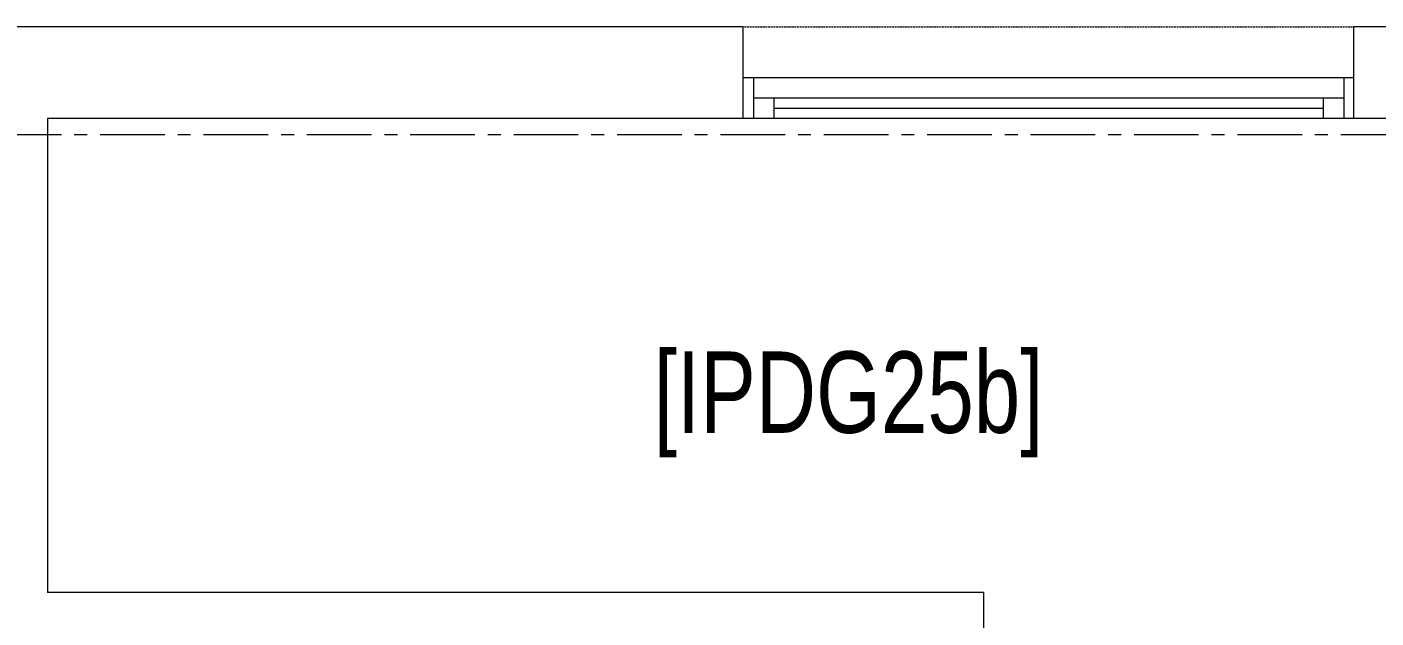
# Model space of a CAD drawing. Header units: millimetres. Extents: x 26027 to 581921, y 7230 to 233891.
# Drawn here: x 512874 to 516188, y 141157 to 142610 of the extents above; entities that cross this region are included whole.
import ezdxf

# ---------------------------------------------------------------- set-up
doc = ezdxf.new("R2010")
doc.units = ezdxf.units.MM
doc.header["$LTSCALE"] = 5
doc.linetypes.add('CENTER', pattern=[50.8, 31.75, -6.35, 6.35, -6.35])
doc.linetypes.add('HIDDEN2', pattern=[0.1875, 0.125, -0.0625])
for name, color, linetype, lineweight in [('72_EGR_BASE_TEXT', 7, 'Continuous', 5), ('Aluminum', 7, 'Continuous', 5), ('Proj', 7, 'HIDDEN2', 5), ('Walls', 32, 'Continuous', 5)]:
    doc.layers.add(name, color=color, linetype=linetype, lineweight=lineweight)
doc.layers.add('axes', color=9, linetype='Continuous')
doc.styles.add('X3G_ENTITY_2587EA', font='swisscl.ttf', dxfattribs={"height": 200})

msp = doc.modelspace()

# ---------------------------------------------------------------- linework, layer by layer
at = {"layer": 'Aluminum'}
for p, q in [((516133.8, 142485.3, 0), (514633.8, 142485.3, 0)), ((514658.8, 142485.3, 0), (514658.8, 142385.3, 0)), ((516108.8, 142485.3, 0), (516108.8, 142385.3, 0)), ((516108.8, 142435.3, 0), (514658.8, 142435.3, 0)), ((514708.8, 142435.3, 0), (514708.8, 142385.3, 0)), ((516058.8, 142435.3, 0), (516058.8, 142385.3, 0)), ((516133.8, 142385.3, 0), (514633.8, 142385.3, 0)), ((514708.8, 142410.3, 0), (516058.8, 142410.3, 0))]:
    msp.add_line(p, q, dxfattribs=at)
at = {"layer": 'axes', "linetype": 'CENTER', "lineweight": 0}
msp.add_line((581030.5, 142345.3, 2.4), (449113.3, 142345.3, 2.4), dxfattribs=at)
at = {"layer": 'Proj'}
msp.add_line((514633.8, 142610.3, 0), (516133.8, 142610.3, 0), dxfattribs=at)
at = {"layer": 'Walls'}
for p, q in [((514633.8, 142610.3, 0), (511764.2, 142610.3, 0)), ((514633.8, 142385.3, 0), (514633.8, 142610.3, 0)), ((516533.8, 142610.3), (516133.8, 142610.3, 0)), ((516133.8, 142385.3, 0), (516133.8, 142610.3, 0)), ((516533.8, 142385.3), (516133.8, 142385.3, 0)), ((515223.8, 141220.3, 0), (512924.2, 141220.3, 0)), ((515223.8, 141220.3, 0), (515223.8, 140170.3, 0))]:
    msp.add_line(p, q, dxfattribs=at)
at = {"layer": 'Walls', "lineweight": 0}
msp.add_line((514633.8, 142385.3, 0), (512924.2, 142385.3, 0), dxfattribs=at)
at = {"layer": 'Walls', "lineweight": 0, "elevation": 0}
for points in [[(513274, 142610.3), (513274, 142610.3)], [(512924.2, 142385.3), (512924.2, 141220.3)]]:
    msp.add_lwpolyline(points, dxfattribs=at)

# ---------------------------------------------------------------- texts
at = {"layer": '72_EGR_BASE_TEXT', "insert": (514892.5, 141812.5), "char_height": 200, "attachment_point": 2, "style": 'X3G_ENTITY_2587EA'}
msp.add_mtext('[IPDG25b]', dxfattribs=at)

doc.saveas('drawing.dxf')
